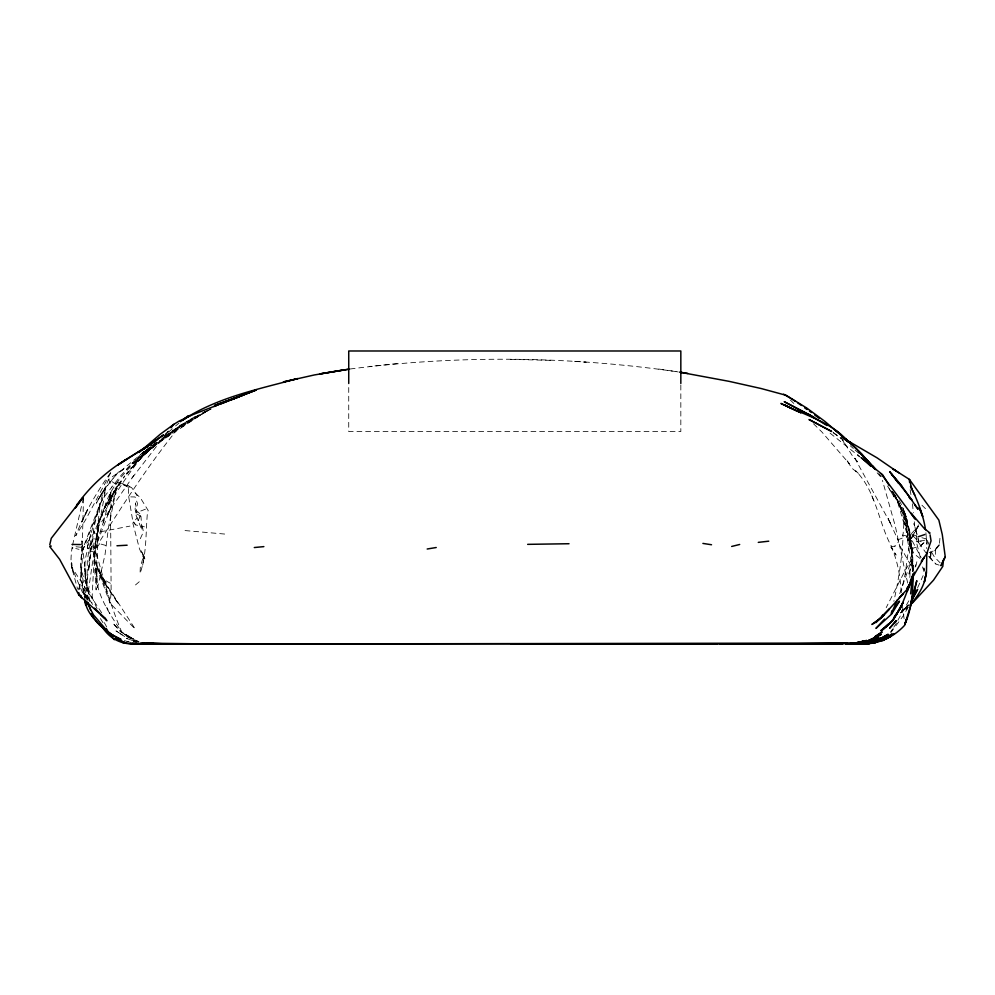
<?xml version="1.0" encoding="UTF-8"?>
<svg xmlns="http://www.w3.org/2000/svg" width="995" height="995" viewBox="0 0 995 995"><rect width="100%" height="100%" fill="white"/><g stroke="black" fill="none" stroke-linecap="round" stroke-linejoin="round"><path stroke-width="0.75" stroke-dasharray="4.97 3.73" d="M88.107 600.495C86.005 584.388 82.013 562.063 88.294 548.631L87.286 547.561L91.204 532.698L100.308 503.308L94.898 549.339L95.595 550.409L94.898 551.081L93.331 572.846L91.863 602.684M910.176 535.745L909.455 537.089L910.176 535.745L907.987 526.542L897.142 500.348L907.813 536.616L907.104 537.686L909.604 543.245L912.241 557.175L909.206 530.882M912.726 571.453L912.726 564.376L912.577 573.418M912.527 570.359L906.955 536.094L906.557 537.25L907.664 535.422C906.296 522.014 905.823 507.761 896.358 497.065M115.42 483.893L118.927 482.127L124.3 485.349L128.454 485.423L128.641 496.306L132.82 521.293L135.643 524.9L144.337 526.803M918.472 541.205L918.646 542.437L918.472 541.205L917.091 542.014M912.49 570.819L912.539 567.859L913.161 569.364L912.241 555.67L910.176 537.748L910.885 536.106C908.174 521.952 902.117 508.669 895.313 496.057M93.804 547.947L94.065 538.332M110.756 517.487L111.179 492.45L103.318 522.848L104.239 519.427L97.062 541.218L97.771 542.287L98.53 541.268C91.54 551.516 95.893 565.384 97.025 576.789L95.806 568.033C94.637 592.199 108.828 612.833 121.726 631.974C110.47 605.88 103.368 578.219 95.707 550.919L97.585 587.659L105.035 554.563L108.567 526.964L115.855 491.567L112.696 502.351L97.286 542.611L98.007 543.68L94.935 550.26L99.463 543.966L98.741 542.897C124.574 502.164 150.705 461.605 181.5 424.243M83.505 497.96L82.237 546.392L82.933 547.461L82.237 548.133L82.15 563.381L79.19 593.915M909.865 577.56L910.201 568.817L908.423 575.632C914.032 563.17 910.86 549.787 909.741 536.84L907.179 520.186L902.365 506.729L906.159 517.014L904.754 512.437L903.074 534.526L902.353 535.198L903.074 536.268C902.154 558.096 898.51 579.936 893.883 601.328M912.937 570.595L912.726 552.872L910.176 537.176M909.455 537.089L910.835 543.059M912.912 569.812L913.186 565.322L912.776 571.366M81.503 546.255L81.055 576.068L83.854 596.415M81.602 544.899L81.913 540.832L82.573 548.046L83.655 549.165L82.946 550.235L85.371 571.652L89.674 601.838M142.621 565.26L143.976 558.755L143.628 555.459L145.17 559.75L140.768 550.011L143.628 555.459L140.283 567.411L140.084 573.468C146.974 553.568 145.556 532.375 147.521 511.716L148.267 510.634L140.096 497.4L134.524 492.637L137.248 495.498L131.539 487.538L118.927 482.127M939.491 543.245L940.225 534.999M71.914 548.817L72.859 547.934L71.914 548.817C70.881 556.591 70.147 564.861 73.195 572.287L71.603 562.672L73.356 573.443L77.598 589.102M83.369 497.973L72.162 546.864M145.444 509.204L135.855 512.898L137.497 503.433L135.059 496.953L128.641 496.853M78.928 588.928L79.687 584.376L78.704 589.836M90.98 547.101L88.729 570.247L91.689 546.031L92.062 546.889M926.917 544.526L927.576 540.969L926.793 540.223L920.201 546.068L912.365 548.344L909.617 544.651L911.097 538.792L921.146 557.548M910.176 537.487L905.214 573.792L901.433 590.856M144.362 557.038L143.976 558.755L139.462 548.854L132.82 523.034L137.111 517.848M915.711 566.628L916.905 561.491L915.077 567.1M87.286 547.561L91.204 532.698M87.062 599.997L92.597 562.1L95.134 552.362L94.413 551.292L95.309 545.832L105.694 489.03L99.798 506.816L82.448 551.006C78.257 566.64 82.386 582.921 84.948 598.48M899.729 593.716L911.793 559.439L905.102 570.508L886.197 607.646M917.639 587.709L923.136 575.583M148.951 448.272C131.402 466.195 110.283 483.595 104.164 509.129L106.254 503.644L98.741 521.455C113.903 496.02 129.537 470.635 149.101 448.285M95.756 528.469L99.239 520.273M107.46 515.634L110.656 508.42L107.709 515.062M140.233 515.771L140.967 516.405L141.999 530.223L135.295 513.258L140.233 515.771L138.056 520.696L140.967 514.664L136.526 510.721L135.494 502.91L135.121 509.602L136.091 512.201M140.295 538.705L143.404 531.927L142.086 524.626M120.917 481.207L106.266 504.676L97.261 525.273L108.231 500.659L124.798 475.946L115.022 489.13L119.4 483.197L108.231 500.659M897.826 620.32L909.542 599.525M918.211 526.392L911.209 538.768L910.325 543.494L914.43 532.275L911.209 538.768L911.047 534.054L918.211 526.392L915.101 530.907L919.703 523.022M110.719 472.787L85.545 519.875L75.757 535.783C84.326 513.246 96.627 492.363 110.507 472.712M106.266 504.676L104.114 508.607L110.395 497.139M908.186 607.174L903.348 615.731L890.264 633.367M908.074 606.838L906.607 609.425L907.888 607.199M939.491 544.986L934.317 551.267L939.392 544.302L934.156 550.658L929.106 552.611M920.313 557.312L916.233 541.442L916.93 540.372L914.281 521.79M896.507 622.957L890.861 631.676L893.025 628.355M901.283 592.771C900.4 577.399 897.913 561.926 891.682 547.772L896.072 555.073L890.96 547.113L891.682 546.044L891.843 547.2L895.065 546.354M908.385 539.302L907.664 540.385L908.995 538.705L903.597 519.701C906.694 521.293 908.348 543.917 908.995 538.705M907.751 583.058C904.119 568.804 901.88 554.675 898.361 540.559L895.289 526.069L882.416 480.324M907.987 605.271L905.363 609.052L907.738 605.806M113.753 491.53L114.636 490.261M161.737 439.591L131.663 478.533L133.778 475.448L82.523 549.414L100.134 503.482L104.997 495.846L121.067 475.361L140.904 454.354M907.701 605.793L906.097 607.957L907.788 605.719M162.608 438.447L168.317 431.133L163.752 436.668M126.651 474.279L143.479 455.225L157.372 442.551M908.348 604.749L903.435 610.656L908.398 604.661M908.311 605.134L900.487 612.97M900.786 612.696L908.112 605.346M133.38 466.294C153.678 444.006 178.403 426.047 204.945 411.905M126.601 469.08L133.442 462.028M88.045 548.394L88.53 547.909L87.821 548.581M157.073 442.725L132.944 464.217L156.153 442.526M147.024 452.165L134.375 464.478C155.12 442.787 179.734 425.126 206.263 411.171M141.899 453.421L143.865 451.531M156.688 442.7L143.914 454.926L151.402 447.899L149.511 449.628L173.055 432.477L209.796 409.219M172.297 428.77L165.083 435.213M140.681 456.605L150.73 447.65M144.536 454.541L160.692 440.661M147.372 449.168L141.787 454.043L149.325 447.476M920.201 546.068L926.793 540.223M144.25 451.543L118.504 472.886L125.096 468.023L108.592 479.304L102.821 493.184L93.816 527.561L93.617 531.492L95.731 535.148L93.965 530.882L93.306 531.952C91.192 550.123 95.396 569.488 106.95 583.953L101.44 575.645L97.572 567.573L104.475 583.232L118.554 604.114L101.478 577.573L99.04 568.655L101.751 577.486L105.582 584.973L101.478 577.573L108.43 596.179L110.146 603.306L135.196 629.039L101.826 577.399L97.025 568.008L110.146 603.306L111.141 592.299L110.781 540.521L111.477 539.85L110.781 538.78L110.47 513.955M135.494 584.948L140.357 580.794M905.139 608.505L900.351 612.597L907.154 607.186L902.291 610.258M165.133 434.293L169.697 430.437M175.568 425.959L178.976 423.099M145.27 450.71L150.407 446.531M152.434 445.188L131.974 463.546L161.053 441.096L205.331 411.893M167.458 435.35L161.849 439.715L179.821 426.93L210.094 409.517M161.762 438.758L179.734 425.835L197.445 415.102M159.001 441.867L160.892 440.424M151.601 445.698L156.389 442.365M159.324 440.959L174.734 430.536L164.511 437.141M164.859 435.735L184.772 422.589L210.331 408.895M193.142 418.509L175.219 429.828L179.821 426.93M901.283 610.905L907.701 606.863M206.587 411.097L210.53 408.957M202.395 413.51L211.238 408.957M897.627 539.887L903.186 537.76M890.96 547.113L896.992 545.31M920.512 541.143L924.765 540.173M100.557 531.79L129.947 526.106M350.14 368.996C458.782 354.979 569.513 356.16 677.906 371.869M397.241 363.61L369.108 366.496M916.233 541.442L922.813 540.87M510.758 359.369L554.178 360.439M574.488 361.322L586.142 362.23L581.391 361.807M185.045 530.571L225.964 534.166M76.03 546.752L82.933 547.461M658.839 369.046L678.005 371.894M902.353 535.198L906.569 535.907M136.539 641.912L133.579 641.253L135.668 641.75M75.732 548.531L79.053 549.377M90.831 551.242L95.134 552.362M138.927 641.638L125.631 636.24L138.753 641.75M921.88 537.723L927.576 539.228L928.633 544.178M137.633 641.675L133.38 640.519L137.248 641.626M101.042 544.116L106.49 545.621M127.037 641.377L130.979 642.521M124.4 640.606L128.417 641.812M135.569 641.613L126.502 638.417L136.713 641.999M928.845 556.628L935.909 564.053L941.419 565.919M916.37 535.994L911.047 534.054L915.686 538.556L926.046 552.946M124.3 485.349L130.88 488.296L128.454 485.423M110.42 583.306L105.271 580.446L101.142 575.583M116.228 484.478L108.592 479.304L111.589 487.289M833.412 432.937L841.621 438.87M920.126 558.543L913.758 553.568L910.325 545.235L912.937 549.041L912.365 548.344M833.113 432.365L842.392 439.268M830.079 433.161L860.488 457.352M929.305 557.337L935.909 564.053M855.103 450.063L859.618 453.981M850.165 445.698L853.337 448.484M859.568 456.531L857.752 454.902L859.966 456.954M71.914 547.088L72.635 548.158M921.942 505.224L926.619 509.788M790.254 399.978L795.701 405.288M813.5 423.758L821.733 431.83L849.257 463.633L846.335 459.628L851.832 468.16L858.847 473.807L855.638 470.797C876.408 491.381 878.212 522.562 891.843 547.2M928.957 556.28L931.482 559.103M877.13 472.787L880.786 476.953M878.821 473.471L881.309 476.68M101.689 612.833L71.466 566.901L84.55 597.199M940.225 562.909L934.305 556.814L930.524 550.434L930.424 558.854L931.432 550.994L930.325 548.133M895.612 495.858L892.328 491.219L901.097 508.184L891.98 491.816M133.554 521.94L135.643 524.9M841.969 438.882L841.285 437.638L851.782 454.889L857.653 461.779L854.78 458.185L891.047 524.44L888.149 518.519L898.647 541.392L897.913 542.449L913.161 569.364M92.635 604.45L86.615 595.383L89.948 600.644L81.714 585.159L86.304 598.393M892.403 491.804L897.726 501.393L894.667 495.535M887.577 486.033L894.107 496.978L887.627 486.182M103.045 622.795L98.866 616.029M891.557 490.983L896.122 498.358M106.726 627.012L103.281 620.756M842.591 440.039L844.444 443.496M108.069 610.084L106.763 607.634L110.01 613.766M97.062 608.704L84.388 580.023L80.757 568.792L87.398 601.216M912.726 552.959L911.184 544.912L908.609 537.86L909.318 536.79L900.052 506.069L897.279 499.739L904.169 514.937L909.729 531.529L910.748 536.927L909.965 537.822L912.726 552.872M897.279 499.739L901.843 509.925L900.338 506.554M900.463 505.846L906.271 520.174L903.982 514.154M871.769 495.821L874.543 502.724M904.169 514.937L909.729 531.529M924.007 571.64L921.83 564.799M904.38 511.567L907.179 520.186M917.054 534.439L913.932 523.594L918.646 540.695L917.452 535.795M924.604 570.807L923.857 567.896L925.051 573.132M902.341 605.097L904.231 619.736M912.477 503.781L913.323 512.823M910.126 489.689L911.196 496.219M85.296 597.945L84.575 591.838L85.184 597.075M913.012 571.341L911.768 557.424L912.602 571.329M925.91 532.773L926.395 538.83L925.512 539.887L926.233 538.817L926.731 548.581M935.474 549.389L935.549 554.961M680.829 385.065L680.829 431.531L348.735 431.531L348.735 385.065M95.619 543.481L93.692 553.257L96.117 589.923L97.597 546.093C98.095 541.019 97.684 531.081 98.953 523.793L95.619 543.481M90.259 548.357L87.013 582.971L87.311 560.284L90.719 540.248L90.259 546.628L90.98 547.698L90.259 548.357M92.224 539.8L91.353 545.82L92.224 539.8M97.796 530.012L95.159 543.307L97.796 530.012M110.234 494.067L108.865 499.876L111.527 490.299L110.234 494.067M86.005 512.972L81.789 521.915L88.232 508.321L86.005 512.972M113.94 492.475L107.671 505.721L113.94 492.475M101.204 494.652L96.304 503.234L104.45 489.067L118.604 471.841L109.736 482.538L98.082 499.54L104.45 489.067L101.204 494.652M116.713 489.117L111.291 498.109L120.457 483.259L116.713 489.117M133.765 465.473L126.614 473.483L133.765 465.473M131.576 638.031L121.004 632.074L112.733 622.994L119.823 630.706L131.688 638.591L120.034 631.029L133.765 639.113L124.288 634.225L131.576 638.031M118.741 632.683L115.98 630.917L125.084 636.775L118.741 632.683M905.512 518.768L903.559 513.01L907.726 526.181L905.512 518.768M908.995 540.447L910.462 548.145L908.995 540.447M88.928 594.065L85.868 581.117L88.928 594.065M85.296 578.194L84.923 568.22L85.296 578.194"/><path stroke-width="1.49" d="M913.111 573.991C912.975 591.018 912.005 608.729 904.704 624.4L906.582 619.338L904.704 625.221C893.634 637.335 877.702 644.561 861.235 643.927L871.906 642.484L881.359 639.176L871.906 642.484L861.235 643.927M910.624 593.828L912.477 576.777L909.94 583.841M912.353 582.237L912.564 576.08M903.46 593.841L899.269 597.709L909.007 587.411L909.156 584.55M926.134 571.963C925.586 584.451 917.999 596.216 909.865 605.171M912.365 577.013L912.141 579.264L912.34 576.428M912.141 579.264L912.403 576.379M899.517 473.172L892.702 468.807L909.405 479.391L938.845 520.099L942.277 534.526L945.25 556.839L943.496 559.998L942.8 566.391L933.497 580.184L912.029 603.467L912.85 600.868M925.4 576.204L924.417 581.864L926.457 573.008L926.805 553.083M891.806 610.955L891.321 613.579L897.552 599.525M49.75 544.837L51.267 538.307L82.896 497.637L75.421 507.885M914.305 572.187L911.408 581.553L907.129 588.294L911.408 581.553M913.223 573.978L910.4 581.279L924.255 557.262L921.333 561.367L926.718 553.767L931.059 540.87L930.064 534.812M911.942 598.704L916.805 580.682L911.594 602.821L905.077 623.517M912.378 576.752C905.015 596.154 899.468 619.002 880.786 630.693L893.1 620.32L903.199 602.448L895.823 615.233L901.147 606.913L899.045 610.296M893.1 620.32L894.468 616.34M909.007 587.411L910.599 582.821M907.266 591.465L909.492 585.11M912.005 598.89L914.965 590.184L913.708 592.348M911.706 600.259L913.51 596.092L910.699 602.211M943.496 559.998L940.996 565.745L945.25 556.839M882.64 615.084L881.508 617.534L871.918 624.474L879.406 619.201L889.468 608.952L875.675 622.696L883.747 615.171L881.508 617.534L901.893 595.284M911.743 600.358L916.221 591.328L911.98 599.015M75.682 507.537L77.797 503.706L77.137 504.564C89.948 486.518 106.938 470.996 125.93 459.578L117.758 465.051L151.551 443.596L124.96 460.138M912.241 599.065L917.639 589.351L911.868 599.923M894.692 616.241L896.433 613.865M171.065 427.75L173.814 424.355L178.864 421.221L192.98 414.592L256.138 390.015L230.193 400.239M894.679 607.423L899.468 601.129L891.719 613.965L875.948 628.405L884.567 619.089M888.423 624.014L882.727 629.736L888.187 624.586L885.824 626.838M170.531 427.415L173.814 424.355L160.406 434.118L139.026 452.514M182.483 420.263C216.686 397.54 258.6 389.132 297.791 378.573L283.376 381.931L314.42 374.941L348.685 369.195M894.119 633.728L882.465 640.705L890.923 636.29L886.545 638.641L893.958 633.703M183.092 419.766L188.005 415.86M143.467 449.143L163.628 434.852L141.626 450.561M143.566 449.006L156.737 440.126L144.611 447.8M180.319 421.706L189.647 415.524L184.174 419.057M214.808 406.246L220.43 403.398L213.95 406.532M236.188 397.776L241.996 395.512L222.557 403.211M219.721 404.356L223.651 402.801M241.996 395.512L214.858 405.425L256.138 390.015M214.858 405.425L238.128 396.905M918.111 536.778L924.964 534.489M731.673 546.454L739.683 544.476M344.569 369.767L319.631 373.946L349.17 369.157M427.178 549.016L436.22 547.511M850.849 643.927L868.088 640.718L881.321 634.35L871.757 639.511L874.991 637.795L865.414 641.75L868.088 640.718L857.317 643.442L861.172 642.534L850.849 643.927L859.419 643.342L872.528 640.108L863.038 642.894L868.374 641.452L856.844 643.653L847.74 643.927L859.419 643.342L190.58 643.989M758.277 542.374L768.749 541.18M254.285 547.548L263.862 546.616M836.608 643.852L847.74 643.218L780.428 643.927M116.962 545.77L127.124 545.21M141.526 643.827L206.699 643.927L151.576 643.23M856.72 643.952C868.685 644.461 880.749 641.924 891.197 635.967L881.558 640.457L868.56 643.541L882.938 639.399L892.042 634.026C882.354 640.904 870.575 644.461 858.697 643.927L869.53 643.429L133.007 643.927C120.793 644.138 109.699 638.367 102.995 628.069C95.582 620.606 86.266 612.062 85.259 601.067M527.661 544.352L569.016 543.73M547.959 643.927L626.75 643.927M612.783 643.927L629.114 643.765M842.69 643.927L719.36 643.927M228.551 643.927L223.091 643.964L239.77 644.001M533.469 643.927L547.437 643.877L510.883 643.927M734.521 643.927L750.193 643.877M155.208 643.927L140.755 643.255M726.089 643.864L802.542 644.001M594.276 643.84L717.718 643.964M428.397 643.927L324.022 643.802L337.641 643.889M142.807 643.18L151.775 643.927M382.988 643.927L339.357 643.765L367.777 643.902M288.227 643.877L301.385 643.927M72.001 544.452L80.334 544.539M166.066 643.927L152.658 643.33M143.429 643.79L146.588 643.902L140.88 643.268M929.069 533.009L930.064 533.071L924.454 528.693L911.097 513.184L915.35 519.514M148.678 643.317L156.24 643.927L147.16 643.205M133.007 643.927L122.447 642.496M132.745 643.554L143.927 643.927L131.166 643.255M148.927 643.205L154.772 643.877L150.357 643.292M136.253 643.392L140.705 643.914L135.096 643.243M702.905 543.419L711.524 544.75M679.423 372.118L729.086 381.346L761.175 388.535L786.1 395.289L806.895 408.137L824.917 421.407L855.75 447.887L875.712 469.59M680.767 372.317L687.906 373.448M144.238 643.205L148.752 643.927M146.787 643.28L149.063 643.678M138.467 643.268L140.73 643.678M50.459 545.907L51.292 546.143M797.555 411.333L780.938 403.435C804.022 415.039 831.671 421.693 848.822 442.315L845.352 438.646L861.931 454.205L874.182 468.546M790.328 407.689L784.483 404.878L799.445 412.266L798.761 411.93M113.903 635.967L121.042 639.462L108.194 632.696L99.189 624.45L110.843 634.275L102.958 628.144L107.858 632.559L102.995 628.069L113.903 635.967L108.194 632.696M808.574 414.293L784.209 401.694L814.644 417.863L808.574 414.293L827.019 425.562M800.826 412.726L798.276 411.308L800.701 412.738M783.637 394.194L790.652 398.286M844.332 438.87L851.533 443.285L843.797 438.322M843.648 438.347L877.068 457.849L896.706 471.356M791.821 398.97L795.453 401.408M797.866 403.025L801.497 405.462M805.017 407.875L807.243 409.455M804.992 407.851L807.132 409.393M814.557 414.865L819.271 418.397M809.457 411.034L811.422 412.515M843.822 438.297L846.123 440.113M839.27 433.36L834.668 429.678L840.7 434.504M842.753 437.601L846.272 440.486M112.41 637.049L97.336 622.746L91.067 614.176M108.965 634.126L114.363 639.71M94.562 608.144L105.122 618.467L78.991 595.221L59.65 559.327L49.75 546.578M841.795 435.972L847.653 441.656M870.998 466.406L861.26 457.675L882.652 474.752L889.144 485.436M100.657 614.475L106.875 620.768L105.433 618.492M875.5 469.142L858.187 450.996L875.239 469.317M912.365 500.423L891.42 473.981L901.694 485.97L918.099 509.229L914.791 504.962M901.694 485.97L889.679 471.642L898.522 483.259M872.851 466.07L875.488 469.304M909.044 497.251L910.574 499.241M881.334 474.068L914.542 518.283M80.471 595.483L81.839 597.821L80.483 595.172M106.39 628.716L108.368 632.298L93.493 614.873L86.602 601.938M914.753 495.025L910.524 486.368C917.402 500.075 923.223 514.514 925.524 529.763M91.714 613.952L93.368 617.907L92.336 615.121M87.771 602.323L89.214 606.079M89.687 607.323L90.52 609.786M911.942 489.241L909.405 479.391L909.567 482.388M84.475 599.114L85.645 605.022M85.483 601.266L86.018 604.052L85.657 600.992M78.642 592.547L78.991 595.221M85.682 601.266L86.018 604.052M680.829 383.51L680.829 350.986L348.735 350.986L348.735 383.51M896.147 620.768L889.667 628.144L896.147 620.768M881.968 632.036L874.991 636.688L881.968 632.036M888.037 634.362L876.272 640.942L888.037 634.362M875.09 639.188L865.824 642.621L856.77 643.815L865.824 642.621L877.453 638.914L871.172 641.377L878.796 637.372L875.09 639.188M885.649 637.845L878.66 640.979L885.649 637.845M880.948 638.044L872.951 641.7L880.948 638.044M881.57 639.723L873.461 642.521L881.57 639.723M866.458 640.494L856.72 643.143L845.837 643.927L856.72 643.143L866.458 640.494M857.441 642.534L853.511 643.454L863.436 641.178L857.441 642.534M875.675 642.521L863.635 643.927L875.675 642.521M139.574 643.927L131.937 643.566L139.574 643.927M124.673 642.471L114.997 638.38L124.673 642.471M815.726 423.024L809.01 419.542L831.683 431.482L815.726 423.024M921.071 512.114L919.181 507.487L922.676 516.442L921.071 512.114"/></g></svg>
